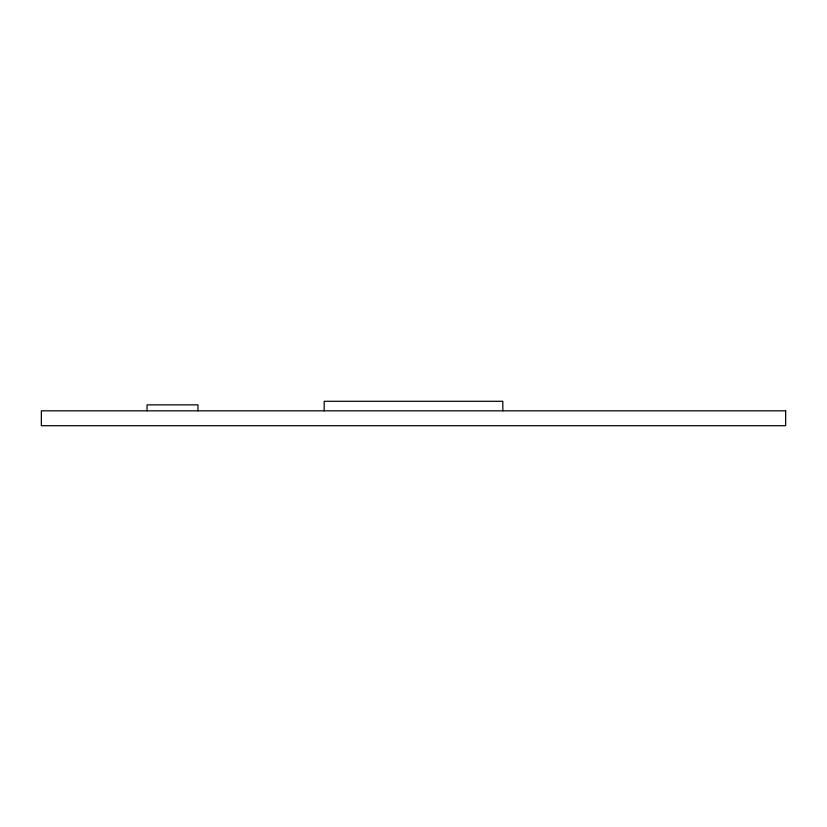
<?xml version="1.0" encoding="UTF-8"?>
<svg xmlns="http://www.w3.org/2000/svg" width="827" height="827" viewBox="0 0 827 827"><rect width="100%" height="100%" fill="white"/><g stroke="black" fill="none" stroke-linecap="round" stroke-linejoin="round"><path stroke-width="1.24" d="M502.816 410.823L502.816 401.291L324.184 401.291L324.184 410.823M197.953 410.823L197.953 404.868L147.041 404.868L147.041 410.823M785.65 410.823L41.35 410.823L41.35 425.709L785.65 425.709L785.65 410.823"/></g></svg>
